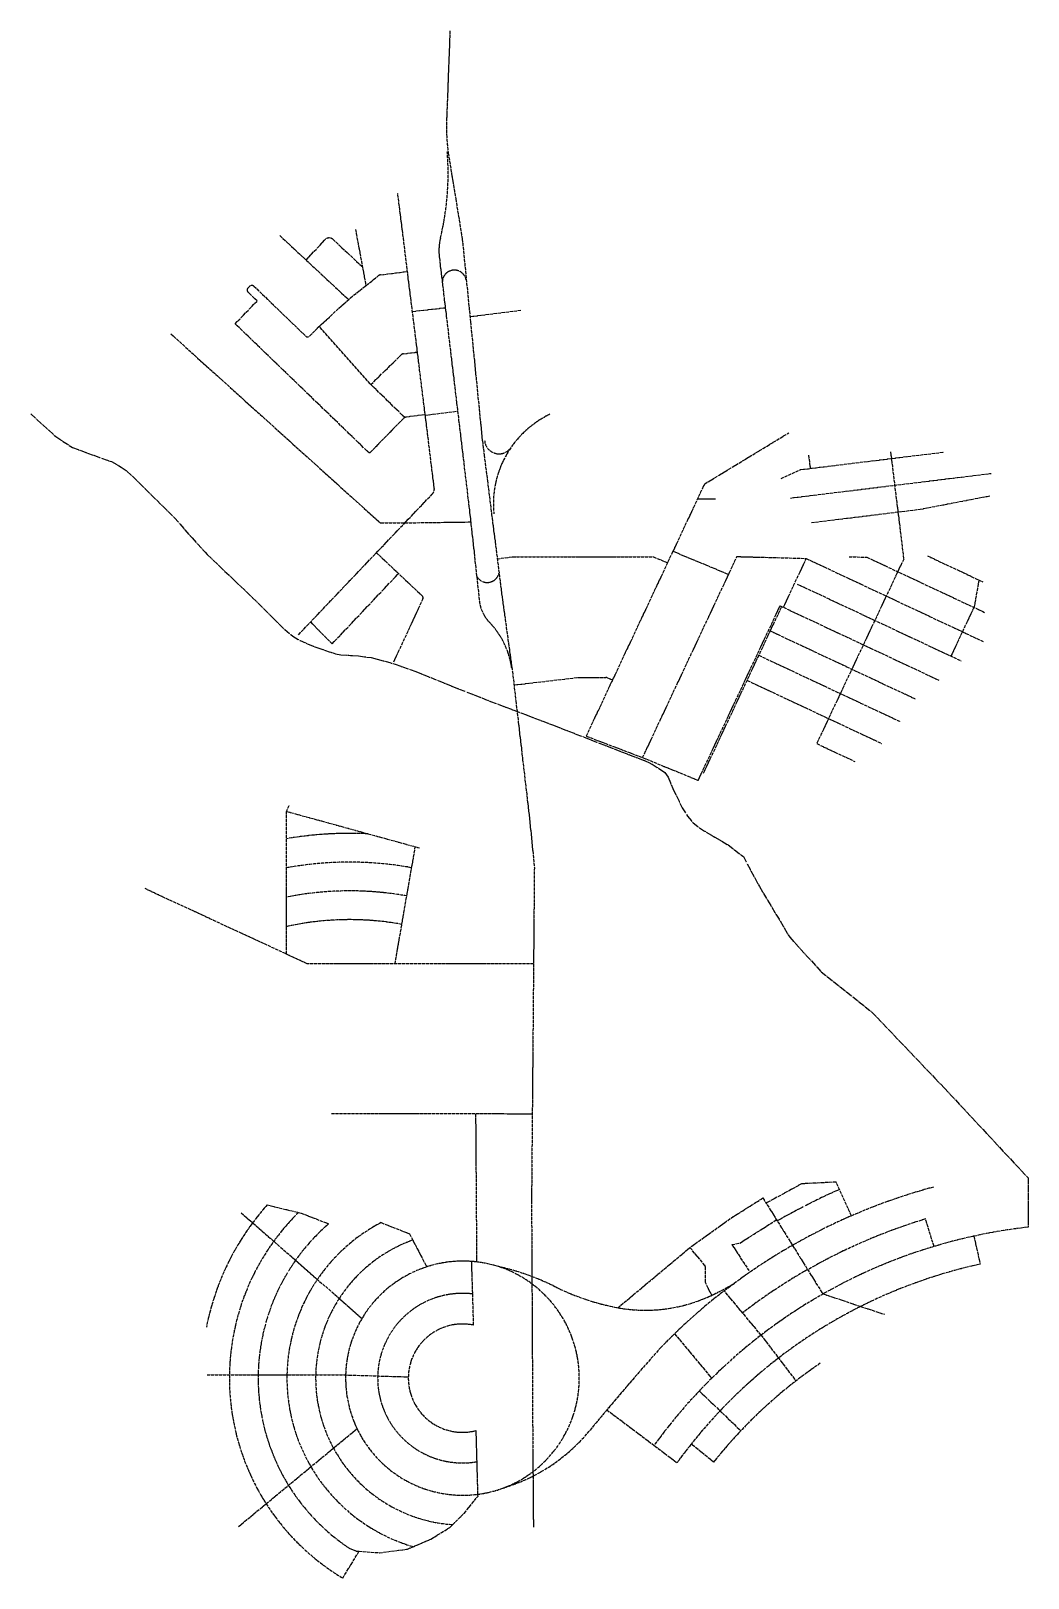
# Model space of a CAD drawing. Header units: millimetres. Extents: x 2242286 to 2245579, y 377608 to 382720.
import ezdxf

# ---------------------------------------------------------------- set-up
doc = ezdxf.new("R2010")
doc.units = ezdxf.units.MM
doc.linetypes.add('DIVIDE', pattern=[26.5, 20, -1.5, 1, -1.5, 1, -1.5])
doc.layers.add('автодороги', color=21, linetype='DIVIDE')

msp = doc.modelspace()

# ---------------------------------------------------------------- linework, layer by layer
at = {"layer": 'автодороги', "color": 2, "ltscale": 0.5}
for points in [[(2243669.6, 382719.8), (2243659.4, 382448.6), (2243658.7, 382431.4, 0.02069), (2243658.7, 382376.4, 0.022924), (2243664, 382315.6), (2243688.6, 382164.8), (2243698, 382107.4), (2243710.4, 382031.5), (2243734, 381793.7), (2243737.5, 381758.7), (2243754.5, 381587.7), (2243755.7, 381575.8), (2243776.6, 381365), (2243782.6, 381318), (2243793.2, 381234.1), (2243807.2, 381123.3), (2243842.8, 380841.5), (2243875.9, 380603.1), (2243887.2, 380506.2), (2243895.2, 380437.3), (2243909.7, 380312.3), (2243932.4, 380116.9), (2243943, 380010.5), (2243948.4, 379955.7), (2243939.1, 378854.3), (2243940.2, 378630.1), (2243940.8, 378514.7), (2243942.8, 378114.4), (2243943.4, 378024.4), (2243944.2, 377918.8), (2243945.2, 377775.6)], [(2243660.8, 382320.3, -0.07883), (2243638.4, 382036.4, 0.089632), (2243634.6, 381970.4), (2243650.9, 381832.8), (2243657.4, 381778.2), (2243691.7, 381490.6), (2243698.3, 381435), (2243734.6, 381129.2), (2243740.9, 381074), (2243766.8, 380835.4, 0.162509), (2243800.2, 380765.5, -0.160395), (2243873.6, 380613.8)], [(2243168.9, 380724.4), (2243531.9, 381106.3), (2243610.8, 381188.9, 0.234981), (2243617.9, 381209.6), (2243497.3, 382184)], [(2243644.5, 381887.2, -0.940875), (2243723.2, 381897.1, -0.9388)], [(2243757.8, 380918.6, 0.696658), (2243831.8, 380928.6, 0.822685)], [(2243881.1, 380558.8), (2244096.9, 380583.9), (2244184.7, 380583.9, -0.098758), (2244188, 380583.3), (2244207.1, 380575.3)], [(2243850, 377907, 0.149209), (2244131.5, 378095.9, -0.002745), (2244198, 378175.6, -0.007065), (2244366.7, 378370.2, -0.021203), (2244487.6, 378485.1, -0.022802), (2244581.9, 378561.3, -0.032688), (2244793.7, 378703, -0.064966), (2245267.1, 378899.8)], [(2244343.8, 378046.1, -0.211106), (2245578.9, 378767.1, -0.180655)], [(2243824.7, 378638.4, -0.05736), (2244010, 378574, 0.070327), (2244220.3, 378501.7, 0.150222), (2244518.6, 378535.1, 0.032948), (2244610.2, 378582.6)]]:
    msp.add_lwpolyline(points, format="xyb", dxfattribs=at)
at = {"layer": 'автодороги', "ltscale": 0.5}
for points in [[(2243107.9, 382043.4), (2243334.7, 381832.2)], [(2243357.8, 382063.3), (2243392, 381878.1)], [(2243735.8, 381775.9), (2243903.8, 381796.8)], [(2243520.4, 381442.2), (2243410.6, 381549.6), (2243406.4, 381553.7), (2243237.6, 381743.4)], [(2244854.1, 381318.3), (2244859.5, 381274.2)], [(2244546.2, 381172.6), (2244487.4, 381172.6)], [(2244306, 380318.8), (2244617.6, 380983)], [(2243209.1, 380766.8), (2243280.6, 380694.8), (2243499.8, 380926.9)], [(2243278.3, 379143.1), (2243941.5, 379142.1)], [(2243758.8, 378652.2), (2243755.4, 379142.4)], [(2244224.2, 378501), (2244455.7, 378694.5), (2244468.7, 378704.8), (2244605.2, 378802.4), (2244606.4, 378803)], [(2244600.8, 378709.7), (2244627.1, 378714.6), (2244748.3, 378791.7)], [(2245268.4, 378703.5), (2245240.3, 378794.3)], [(2244600.8, 378709.7), (2244660.3, 378618.5)], [(2243747.8, 378443.4), (2243741.6, 378653.8)], [(2244697.5, 378410.6), (2244575.6, 378556.6)], [(2244411.4, 378415), (2244534.2, 378268)], [(2243755.3, 378095), (2243761.2, 377877.4)]]:
    msp.add_lwpolyline(points, dxfattribs=at)
for points in [[(2243194.5, 381962.8), (2243256.7, 382029.7, -0.414214), (2243283.6, 382030.6), (2243380.5, 381940.4)], [(2243588, 381451.7), (2243526.5, 381444, 0.169916), (2243515.2, 381438.5), (2243403.7, 381324.4), (2242960.2, 381752.3), (2243032.9, 381827.6), (2243003, 381856.5, -0.414214), (2243002.7, 381870.7), (2243008.7, 381876.9, -0.342114), (2243022.2, 381876.4), (2243193.6, 381711.1, 0.412651), (2243206.3, 381711.3), (2243234.8, 381740.8), (2243319.5, 381818.5), (2243341.2, 381838), (2243417.2, 381898.1), (2243434.1, 381911.4, -0.137188), (2243440, 381913.9), (2243529.4, 381925)], [(2242747.6, 381719), (2243437.9, 381095.7, 0.185693), (2243441.3, 381094.4), (2243520.6, 381094.4)], [(2243408.5, 381551.6), (2243508.9, 381649.6, -0.163887), (2243515.8, 381652.9), (2243562.3, 381658.7)], [(2243814.6, 381124.3, -0.127382), (2243840, 381287.1, -0.181257), (2244000, 381453.2)], [(2243784.1, 381366, 0.692011), (2243870.3, 381342, 0.713774)], [(2243426.8, 380995.8), (2243578.4, 380852.8, -0.322393), (2243580.1, 380843.6), (2243483, 380633.6)], [(2244851.1, 378626.8, -0.056274), (2245240.3, 378794.3, -0.055571)], [(2244534.2, 378542.1), (2244513.6, 378584.7), (2244513.2, 378586.3), (2244513.2, 378636.1, 0.175674), (2244511.5, 378640.9), (2244462.4, 378699.8)], [(2244636.2, 378484, -0.034059), (2244850.7, 378627.3, -0.031943)], [(2243758.1, 377992.2, -1.156546), (2243744.8, 378546.4, -1.125051)], [(2243755.3, 378095, -1.259301), (2243747.8, 378443.4, -1.287554)]]:
    msp.add_lwpolyline(points, format="xyb", dxfattribs=at)
at = {"layer": 'автодороги', "color": 2, "ltscale": 0.5}
for points in [[(2243545.7, 381793), (2243654.2, 381805.3)], [(2243588.1, 381450.2), (2243694.9, 381463.5)], [(2244120.5, 380390.7), (2244511.1, 381223.1), (2244788.3, 381391.6)], [(2243520.6, 381094.4), (2243738.2, 381097.4)], [(2243825.8, 380975.9), (2243875.9, 380982), (2244341.4, 380982), (2244388.7, 380962.4)], [(2244489.4, 380243.6), (2244760, 380820.4), (2244770.9, 380815.3), (2244846.5, 380976.5)], [(2244507, 380266.9), (2244765.4, 380817.9)], [(2244119.9, 380389.6), (2244306, 380318.8), (2244489.4, 380243.6)], [(2243945.7, 379637.5), (2243198.5, 379637.5), (2242662.6, 379885.7)], [(2244703.3, 378863.8), (2244901.3, 378546.2)], [(2244187.9, 378163.6), (2244419.8, 377988.9)]]:
    msp.add_lwpolyline(points, dxfattribs=at)
at = {"layer": 'автодороги'}
for points in [[(2242285.8, 381454.2), (2242367.5, 381379.2), (2242423, 381343.3), (2242493.6, 381317.6), (2242551.5, 381296.6), (2242583.5, 381278.7), (2242602.7, 381265.4), (2242644.6, 381225.4), (2242759.7, 381111.2), (2242817.8, 381044.6), (2242858.4, 381000.3), (2242861.2, 380997.3), (2242868, 380989.9), (2242958.2, 380903.7), (2243016.9, 380848.1), (2243086.9, 380778.6), (2243123.9, 380741.8), (2243150.9, 380719.8), (2243174.6, 380705.2), (2243230.4, 380682.2), (2243291.2, 380662), (2243309.6, 380658.6), (2243341, 380656.4), (2243347.3, 380655.9), (2243367.2, 380654.5), (2243409.4, 380649.1), (2243429.7, 380644.3), (2243488.2, 380627.5), (2243556.8, 380602.9), (2243675.8, 380554.9), (2243803.9, 380504.5), (2243853.7, 380485.5), (2243924.6, 380458.6), (2244011.7, 380425.6), (2244162.1, 380366.9), (2244264.3, 380327.2), (2244312.3, 380308.9), (2244337.3, 380297.1), (2244364.7, 380279.7), (2244379.3, 380269.1), (2244389.9, 380254), (2244406, 380216.3), (2244437.1, 380152.8), (2244454, 380125.4), (2244472.5, 380103.3), (2244493.3, 380086.3), (2244544.9, 380055.7), (2244588.2, 380030.1), (2244638.7, 379991.5), (2244691.5, 379892.6), (2244759.9, 379779), (2244792, 379725.2), (2244895.9, 379610.7), (2245062.2, 379478.8), (2245271, 379259.8), (2245302.9, 379226.3), (2245578.9, 378930), (2245578.9, 378767.1)], [(2244406.6, 381000.5), (2244590, 380924.2)]]:
    msp.add_lwpolyline(points, dxfattribs=at)
at = {"layer": 'автодороги', "color": 3, "ltscale": 0.5}
for points in [[(2244763.6, 381240.9), (2244827, 381270.2), (2245300.3, 381328.2)], [(2245124.8, 381328.6), (2245168.2, 380974.7), (2244881, 380364.9)], [(2244793.8, 381176.4), (2245457.6, 381257.8)], [(2244863.8, 381095.4), (2245149.1, 381130.3), (2245222.2, 381139.3), (2245452.9, 381183.8)], [(2244617.6, 380983), (2244845.8, 380976.8), (2245432.2, 380701.7)], [(2244988, 380982.1), (2245046.1, 380981.1), (2245435, 380798.7)], [(2245247.3, 380985), (2245429.7, 380899.5)], [(2244816.8, 380892.1), (2245357.7, 380638.3)], [(2245416.6, 380905.6), (2245401.3, 380818.2), (2245399.9, 380815.1), (2245324.3, 380654)], [(2244770.9, 380815.3), (2245284.5, 380574.4)], [(2244727.6, 380737.3), (2245205.7, 380513)], [(2244689.8, 380656.7), (2245157.9, 380437.1)], [(2244651, 380573.9), (2245096.5, 380364.9)], [(2244881, 380364.9), (2245007.1, 380305.7)], [(2243129.6, 379669.4), (2243129.6, 380137.4), (2243129.9, 380139.1), (2243139.1, 380162.5)], [(2243130.6, 380140.9), (2243568.9, 380020.4)], [(2243488.2, 379637.5), (2243555.3, 380024.2)], [(2242980, 378814.9), (2243379.1, 378465.8)], [(2243065.9, 378840.7), (2243178, 378813.6), (2243269, 378778.4)], [(2243442.4, 378782.3), (2243536.3, 378745.1), (2243592.8, 378636)], [(2245399.8, 378737.5), (2245420.8, 378644.9)], [(2244902.4, 378546.8), (2245026, 378505.3), (2245105, 378479.2)], [(2244697.2, 378410.3), (2244812.3, 378259.2)], [(2242867.7, 378279.3), (2243325, 378279.5)], [(2244493.1, 378226), (2244630.3, 378094.6)], [(2242971.1, 377777.8), (2243362.7, 378101.5)], [(2244540.4, 377990.9), (2244466.5, 378050.6)]]:
    msp.add_lwpolyline(points, dxfattribs=at)
for points in [[(2243129.6, 380050.8, -0.053228), (2243399.3, 380067, -0.05148)], [(2243129.6, 379954.3, -0.090031), (2243543.3, 379955, -0.086426)], [(2243129.6, 379857.6, -0.094276), (2243527.1, 379861.5, -0.090375)], [(2243129.6, 379760.5, -0.099434), (2243510.8, 379767.8, -0.095182)], [(2242865.3, 378437.3, -0.13291), (2243065.9, 378840.7, -0.107509)], [(2243315.4, 377607.8, -0.489306), (2243169.2, 378815.7, -0.1481)], [(2243548.8, 377711.5, -0.675308), (2243442.4, 378782.3, -0.137026)], [(2243678.6, 377784.5, -0.812564), (2243546.9, 378724.6, -0.128175)], [(2244419.7, 377988.9, -0.184835), (2245420.8, 378644.9, -0.185777)], [(2244540.4, 377990.9, -0.076497), (2244892.8, 378317.4, -0.07512)]]:
    msp.add_lwpolyline(points, format="xyb", dxfattribs=at)
at = {"layer": 'автодороги', "linetype": 'DIVIDE', "ltscale": 0.5}
for points in [[(2244995.4, 378804.6), (2244945, 378916.2), (2244831.1, 378910.4), (2244714.1, 378846.5)], [(2243325, 378279.5), (2243335.6, 378278.6), (2243532.2, 378272.5)]]:
    msp.add_lwpolyline(points, dxfattribs=at)
at = {"layer": 'автодороги'}
for points in [[(2244606.4, 378803, 0.006567), (2244703.3, 378863.8)], [(2244750.7, 378787.8, -0.02737), (2244956.1, 378891.7, -0.024505)]]:
    msp.add_lwpolyline(points, format="xyb", dxfattribs=at)
at = {"layer": 'автодороги', "color": 3}
msp.add_lwpolyline([(2243269, 378778.4, 0.49522), (2243336.6, 377706.9), (2243359.6, 377697), (2243369.8, 377696.2)], format="xyb", dxfattribs=at)
at = {"layer": 'автодороги', "color": 2, "ltscale": 0.5}
msp.add_lwpolyline([(2243881.3, 377920.5, -0.744104), (2243379.1, 378465.8, -0.373362), (2243863.2, 378624.6, -0.637255)], format="xyb", close=True, dxfattribs=at)
at = {"layer": 'автодороги', "color": 3, "linetype": 'DIVIDE', "ltscale": 0.5}
msp.add_lwpolyline([(2243315.4, 377607.8), (2243369.8, 377696.2), (2243437, 377691.5), (2243529.6, 377703.3), (2243606.3, 377736.4), (2243668.8, 377774.9), (2243717.4, 377822.5), (2243761.2, 377877.4)], dxfattribs=at)

doc.saveas('drawing.dxf')
